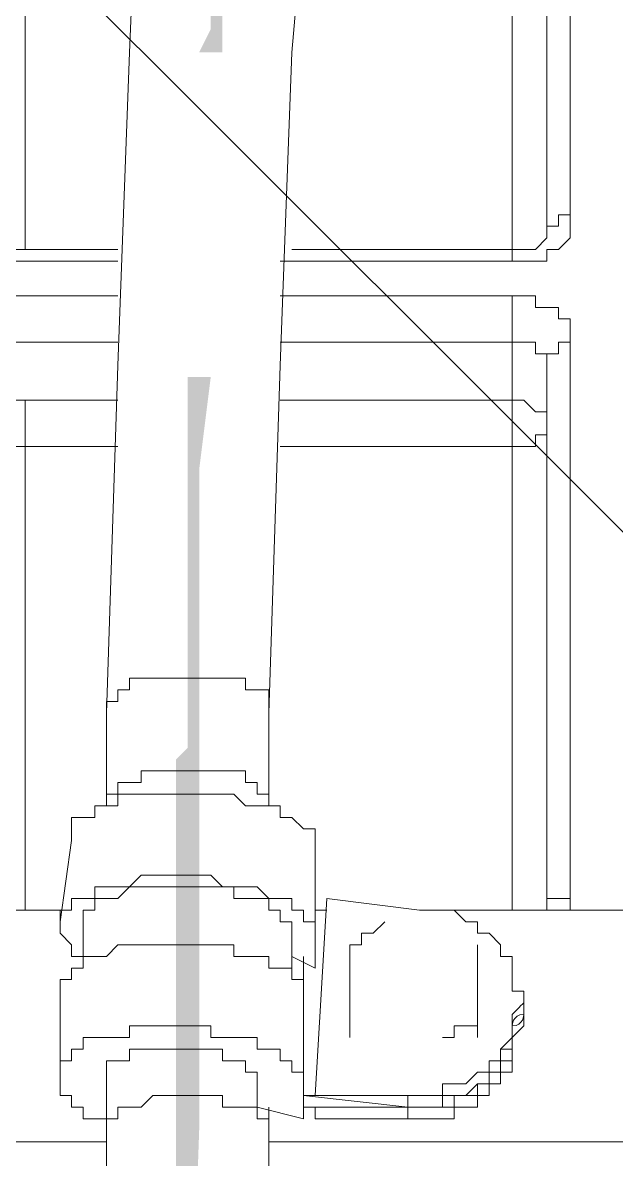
# Model space of a CAD drawing. Header units: millimetres. Extents: x 25083 to 52777, y 24772 to 45779.
# Drawn here: x 49250.43 to 49269.44, y 36919.01 to 36955.42 of the extents above; entities that cross this region are included whole.
import ezdxf

# ---------------------------------------------------------------- set-up
doc = ezdxf.new("R2010")
doc.units = ezdxf.units.MM
doc.layers.add('小车', color=7, linetype='Continuous')
doc.styles.get("Standard").update_dxf_attribs({"font": ''})
doc.styles.get('Standard').set_extended_font_data('SimSun')
doc.dimstyles.new('15', dxfattribs={"dimtxt": 15, "dimasz": 10, "dimexe": 2, "dimexo": 1, "dimgap": 1, "dimtad": 1, "dimdsep": 46, "dimtxsty": 'Standard', "dimcen": 2.5, "dimadec": 0, "dimazin": 0, "dimtfac": 1, "dimtmove": 2, "dimatfit": 3, "dimfxl": 1, "dimtolj": 1, "dimarcsym": 0})

# ---------------------------------------------------------------- blocks, each defined once
blk = doc.blocks.new('zw$D2F4')
h = blk.add_hatch(color=7)
edge = h.paths.add_edge_path(flags=0)
edge.add_spline(control_points=[(366.16, 1052.803), (366.16, 1052.803), (366.16, 1060.601), (366.16, 1060.601), (366.16, 1060.601), (366.531, 1063.572), (366.531, 1063.572), (366.531, 1063.572), (365.789, 1063.572), (365.789, 1063.572), (365.789, 1063.572), (365.789, 1052.803), (365.789, 1052.803), (365.789, 1052.803), (366.16, 1052.803), (366.16, 1052.803), (366.16, 1052.803), (366.16, 1052.803), (366.16, 1052.803)], knot_values=[0, 0, 0, 0, 1, 1, 1, 2, 2, 2, 3, 3, 3, 4, 4, 4, 5, 5, 5, 6, 6, 6, 6], degree=3, periodic=0)
edge = h.paths.add_edge_path(flags=0)
edge.add_spline(control_points=[(366.903, 1073.97), (366.903, 1073.97), (366.903, 1077.684), (366.903, 1077.684), (366.903, 1077.684), (367.274, 1082.883), (367.274, 1082.883), (367.274, 1082.883), (367.645, 1087.711), (367.645, 1087.711), (367.645, 1087.711), (368.017, 1092.167), (368.017, 1092.167), (368.017, 1092.167), (368.017, 1099.223), (368.017, 1099.223), (368.017, 1099.223), (368.388, 1101.451), (368.388, 1101.451), (368.388, 1101.451), (367.645, 1101.451), (367.645, 1101.451), (367.645, 1101.451), (367.645, 1099.223), (367.645, 1099.223), (367.645, 1099.223), (367.645, 1099.223), (367.645, 1099.223), (367.645, 1099.223), (367.645, 1096.252), (367.645, 1096.252), (367.645, 1096.252), (367.274, 1092.167), (367.274, 1092.167), (367.274, 1092.167), (367.274, 1087.711), (367.274, 1087.711), (367.274, 1087.711), (366.903, 1082.883), (366.903, 1082.883), (366.903, 1082.883), (366.531, 1077.684), (366.531, 1077.684), (366.531, 1077.684), (366.531, 1074.713), (366.531, 1074.713), (366.531, 1074.713), (366.16, 1073.97), (366.16, 1073.97), (366.16, 1073.97), (366.903, 1073.97), (366.903, 1073.97), (366.903, 1073.97), (366.903, 1073.97), (366.903, 1073.97)], knot_values=[0, 0, 0, 0, 1, 1, 1, 2, 2, 2, 3, 3, 3, 4, 4, 4, 5, 5, 5, 6, 6, 6, 7, 7, 7, 8, 8, 8, 9, 9, 9, 10, 10, 10, 11, 11, 11, 12, 12, 12, 13, 13, 13, 14, 14, 14, 15, 15, 15, 16, 16, 16, 17, 17, 17, 18, 18, 18, 18], degree=3, periodic=0)
h = blk.add_hatch(color=7)
h.dxf.hatch_style = 2
h.paths.add_polyline_path([(366.16, 1049.832), (366.16, 1052.803), (365.789, 1052.803), (365.789, 1051.689), (365.417, 1051.317), (365.417, 1049.832)])
h = blk.add_hatch(color=7)
h.dxf.hatch_style = 2
h.paths.add_polyline_path([(366.16, 1042.405), (366.16, 1049.832), (365.417, 1049.832), (365.417, 1042.405)])
h = blk.add_hatch(color=7)
h.dxf.hatch_style = 2
h.paths.add_polyline_path([(366.16, 1039.434), (366.16, 1042.405), (365.417, 1042.405), (365.417, 1039.434)])
h = blk.add_hatch(color=7)
edge = h.paths.add_edge_path(flags=0)
edge.add_spline(control_points=[(365.417, 1039.434), (365.417, 1039.434), (365.417, 1028.664), (365.417, 1028.664), (365.417, 1028.664), (365.789, 1028.664), (365.789, 1028.664), (365.789, 1028.664), (366.16, 1039.434), (366.16, 1039.434), (366.16, 1039.434), (365.417, 1039.434), (365.417, 1039.434), (365.417, 1039.434), (365.417, 1039.434), (365.417, 1039.434)], knot_values=[0, 0, 0, 0, 1, 1, 1, 2, 2, 2, 3, 3, 3, 4, 4, 4, 5, 5, 5, 5], degree=3, periodic=0)
edge = h.paths.add_edge_path(flags=0)
edge.add_spline(control_points=[(365.417, 1017.895), (365.417, 1017.895), (365.417, 992.643), (365.417, 992.643), (365.417, 992.643), (365.789, 992.643), (365.789, 992.643), (365.789, 992.643), (365.789, 1017.895), (365.789, 1017.895), (365.789, 1017.895), (365.417, 1017.895), (365.417, 1017.895), (365.417, 1017.895), (365.417, 1017.895), (365.417, 1017.895)], knot_values=[0, 0, 0, 0, 1, 1, 1, 2, 2, 2, 3, 3, 3, 4, 4, 4, 5, 5, 5, 5], degree=3, periodic=0)
at = {"color": 7, "lineweight": 5}
for points in [[(376.187, 1092.538), (376.187, 1067.286)], [(378.043, 1091.424), (378.043, 1068.771)], [(377.301, 1091.053), (377.301, 1068.028)], [(364.675, 1090.31), (364.303, 1082.883), (363.932, 1073.97), (363.56, 1063.944), (363.189, 1052.803)], [(360.59, 1086.225), (360.59, 1067.657)], [(368.388, 1052.803), (368.759, 1063.944), (369.131, 1073.97), (369.874, 1082.511)], [(378.043, 1068.771), (378.043, 1068.028), (377.672, 1067.657), (377.301, 1067.657), (377.301, 1067.286), (376.929, 1067.286)], [(377.301, 1068.028), (377.301, 1068.4), (377.672, 1068.4), (377.672, 1068.771), (378.043, 1068.771)], [(377.301, 1068.028), (376.929, 1067.657)], [(357.247, 1067.657), (363.56, 1067.657)], [(369.131, 1067.657), (376.187, 1067.657)], [(376.929, 1067.657), (376.187, 1067.657)], [(363.56, 1067.286), (357.247, 1067.286)], [(376.187, 1067.286), (368.759, 1067.286)], [(376.929, 1067.286), (376.187, 1067.286)], [(357.247, 1066.172), (363.56, 1066.172)], [(368.759, 1066.172), (376.187, 1066.172)], [(376.187, 1066.172), (376.187, 1046.49)], [(376.187, 1066.172), (376.929, 1066.172), (376.929, 1065.8), (377.672, 1065.8), (377.672, 1065.429), (378.043, 1065.429), (378.043, 1064.686)], [(363.56, 1064.686), (357.247, 1064.686)], [(376.187, 1064.686), (368.759, 1064.686)], [(376.187, 1064.686), (376.929, 1064.686), (376.929, 1064.315), (377.301, 1064.315), (377.301, 1063.944)], [(378.043, 1064.686), (377.672, 1064.686), (377.672, 1064.315), (377.301, 1064.315), (377.301, 1063.944)], [(378.043, 1064.686), (378.043, 1046.861)], [(377.301, 1063.944), (377.301, 1046.49)], [(356.505, 1059.859), (356.505, 1060.973), (356.876, 1060.973), (356.876, 1061.344), (357.247, 1061.344), (357.247, 1061.715), (357.619, 1061.715), (357.619, 1062.087), (357.99, 1062.087), (358.361, 1062.458), (359.104, 1062.458), (359.476, 1062.829), (360.59, 1062.829)], [(360.59, 1062.829), (360.59, 1046.49)], [(360.59, 1062.829), (363.56, 1062.829)], [(368.759, 1062.829), (376.187, 1062.829)], [(376.187, 1062.829), (376.558, 1062.829), (376.929, 1062.458), (377.301, 1062.458), (377.301, 1062.087)], [(376.187, 1061.344), (376.929, 1061.344), (376.929, 1061.715), (377.301, 1061.715), (377.301, 1062.087)], [(357.247, 1059.116), (357.247, 1059.487), (357.619, 1059.487), (357.619, 1060.23), (357.99, 1060.23), (357.99, 1060.601), (358.361, 1060.601), (358.361, 1060.973), (359.104, 1060.973), (359.104, 1061.344), (360.59, 1061.344)], [(360.59, 1061.344), (363.56, 1061.344)], [(368.759, 1061.344), (376.187, 1061.344)], [(363.189, 1052.803), (363.189, 1053.174), (363.56, 1053.174), (363.56, 1053.545), (363.932, 1053.545), (363.932, 1053.917), (364.303, 1053.917), (365.789, 1053.917)], [(365.789, 1053.917), (367.645, 1053.917), (367.645, 1053.545), (368.017, 1053.545), (368.388, 1053.545), (368.388, 1052.803)], [(363.189, 1052.803), (363.189, 1049.832)], [(368.388, 1052.06), (368.388, 1052.803)], [(368.388, 1049.832), (368.388, 1052.06)], [(363.189, 1049.832), (363.189, 1050.203), (363.56, 1050.203), (363.56, 1050.575), (363.932, 1050.575), (364.303, 1050.575), (364.303, 1050.946), (365.789, 1050.946)], [(365.789, 1050.946), (367.645, 1050.946), (367.645, 1050.575), (368.017, 1050.575), (368.017, 1050.203), (368.388, 1050.203), (368.388, 1049.832)], [(368.388, 1049.832), (367.645, 1049.832), (367.274, 1050.203), (364.303, 1050.203), (363.932, 1050.203), (363.56, 1050.203), (363.56, 1049.832), (363.189, 1049.832)], [(363.189, 1049.832), (362.818, 1049.832), (362.818, 1049.461), (362.075, 1049.461), (362.075, 1049.089), (362.075, 1048.718)], [(368.759, 1049.461), (368.759, 1049.832), (368.388, 1049.832)], [(369.874, 1048.346), (369.874, 1049.089), (369.502, 1049.089), (369.131, 1049.461), (368.759, 1049.461)], [(362.075, 1048.718), (361.704, 1046.118)], [(369.874, 1047.604), (369.874, 1048.346)], [(369.874, 1048.346), (369.874, 1045.747)], [(369.874, 1045.747), (369.874, 1046.118), (369.502, 1046.118), (369.502, 1046.49), (369.131, 1046.49), (369.131, 1046.861), (368.388, 1046.861), (368.017, 1047.232), (367.645, 1047.232), (367.274, 1047.232), (366.903, 1047.232), (366.531, 1047.604), (364.303, 1047.604), (363.932, 1047.232), (362.818, 1047.232), (362.818, 1046.861), (362.075, 1046.861), (362.075, 1046.49), (361.704, 1046.49), (361.704, 1046.118)], [(369.874, 1047.604), (369.874, 1044.633)], [(369.131, 1045.747), (369.131, 1046.118), (368.759, 1046.118), (368.759, 1046.49), (368.388, 1046.49), (368.388, 1046.861), (367.274, 1046.861), (367.274, 1047.232), (363.932, 1047.232), (363.56, 1046.861), (362.818, 1046.861), (362.818, 1046.49), (362.446, 1046.49), (362.446, 1046.118)], [(370.245, 1046.861), (369.874, 1040.548)], [(373.216, 1046.49), (370.245, 1046.861)], [(377.301, 1046.49), (377.301, 1046.861), (378.043, 1046.861)], [(355.019, 1046.49), (361.704, 1046.49)], [(369.874, 1046.49), (370.245, 1046.49)], [(370.245, 1046.49), (369.874, 1046.49)], [(376.558, 1043.519), (376.558, 1043.89), (376.187, 1043.89), (376.187, 1045.004), (375.815, 1045.004), (375.815, 1045.376), (375.444, 1045.747), (375.073, 1045.747), (375.073, 1046.118), (374.701, 1046.118), (374.33, 1046.49), (373.216, 1046.49)], [(373.587, 1046.49), (385.842, 1046.49)], [(361.704, 1046.118), (361.704, 1045.747), (362.075, 1045.376), (362.075, 1045.004), (362.446, 1045.004)], [(362.446, 1046.118), (362.446, 1044.633)], [(372.102, 1046.118), (371.73, 1045.747), (371.359, 1045.747), (371.359, 1045.376), (370.988, 1045.376)], [(369.131, 1045.004), (369.131, 1045.747)], [(369.131, 1045.747), (369.131, 1044.261)], [(369.874, 1044.633), (369.874, 1045.747)], [(369.502, 1043.519), (369.502, 1044.261), (369.131, 1044.261), (369.131, 1044.633), (368.388, 1044.633), (368.388, 1045.004), (367.645, 1045.004), (367.274, 1045.004), (367.274, 1045.376), (363.56, 1045.376), (363.189, 1045.004), (362.446, 1045.004), (362.446, 1044.633), (362.075, 1044.633), (362.075, 1044.261), (361.704, 1044.261), (361.704, 1043.89)], [(370.988, 1042.405), (370.988, 1045.376)], [(375.073, 1042.405), (375.073, 1045.376)], [(369.131, 1045.004), (369.131, 1044.261)], [(369.131, 1045.004), (369.874, 1044.633)], [(369.502, 1045.004), (369.502, 1044.261)], [(361.704, 1043.89), (361.704, 1041.291)], [(369.502, 1042.776), (369.502, 1043.519)], [(369.502, 1040.919), (369.502, 1043.519)], [(376.558, 1043.147), (376.558, 1043.519)], [(372.844, 1040.548), (373.959, 1040.548), (373.959, 1040.919), (374.701, 1040.919), (375.073, 1041.291), (375.444, 1041.291), (375.444, 1041.662), (375.815, 1041.662), (375.815, 1042.033), (376.187, 1042.405), (376.187, 1043.147)], [(373.959, 1042.405), (374.33, 1042.405), (374.33, 1042.776), (375.073, 1042.776), (375.073, 1043.147)], [(376.558, 1042.776), (376.558, 1043.147)], [(369.502, 1040.919), (369.502, 1041.291), (369.131, 1041.291), (369.131, 1041.662), (368.759, 1041.662), (368.759, 1042.033), (368.017, 1042.033), (368.017, 1042.405), (367.274, 1042.405), (366.531, 1042.405), (366.531, 1042.776), (363.932, 1042.776), (363.932, 1042.405), (362.446, 1042.405), (362.446, 1042.033), (362.075, 1042.033), (362.075, 1041.662), (361.704, 1041.662), (361.704, 1041.291)], [(369.502, 1039.805), (369.502, 1042.776)], [(372.844, 1039.805), (374.33, 1039.805), (374.33, 1040.177), (375.073, 1040.177), (375.073, 1040.548), (375.444, 1040.548), (375.444, 1040.919), (375.815, 1040.919), (375.815, 1041.291), (376.187, 1041.291), (376.187, 1042.405), (376.558, 1042.776)], [(372.844, 1040.177), (373.959, 1040.177), (373.959, 1040.548), (374.701, 1040.548), (375.073, 1040.919), (375.444, 1040.919), (375.444, 1041.291), (375.815, 1041.291), (375.815, 1042.033), (376.187, 1042.033), (376.187, 1042.776)], [(372.844, 1040.177), (374.33, 1040.177), (374.33, 1040.548), (375.073, 1040.548), (375.073, 1040.919), (375.444, 1040.919), (375.444, 1041.291), (375.815, 1041.291), (375.815, 1041.662), (376.187, 1041.662), (376.187, 1042.776)], [(363.189, 1041.291), (363.189, 1041.662), (363.932, 1041.662), (363.932, 1042.033), (364.675, 1042.033), (366.903, 1042.033), (366.903, 1041.662), (367.645, 1041.662), (367.645, 1041.291), (368.017, 1041.291), (368.017, 1040.919)], [(361.704, 1041.291), (361.704, 1040.548), (362.075, 1040.548), (362.075, 1040.177), (362.446, 1040.177), (362.446, 1039.805), (363.189, 1039.805)], [(363.189, 1041.291), (363.189, 1028.293)], [(363.189, 1040.919), (363.189, 1041.291)], [(368.017, 1040.919), (368.017, 1040.177)], [(369.502, 1039.805), (369.502, 1040.919)], [(363.189, 1039.434), (363.189, 1039.805), (363.56, 1039.805), (363.56, 1040.177), (363.932, 1040.177), (364.303, 1040.177), (364.675, 1040.548), (365.789, 1040.548)], [(365.789, 1040.548), (366.903, 1040.548), (366.903, 1040.177), (368.017, 1040.177), (368.017, 1039.805), (368.388, 1039.805), (368.388, 1039.434)], [(369.502, 1040.548), (372.844, 1040.177)], [(369.874, 1040.548), (369.502, 1040.548)], [(372.844, 1040.548), (369.874, 1040.548)], [(372.844, 1040.177), (372.844, 1040.548)], [(368.017, 1040.177), (369.502, 1039.805)], [(368.388, 1039.434), (368.388, 1040.177)], [(369.502, 1040.177), (369.874, 1040.177)], [(372.844, 1040.177), (369.502, 1040.177)], [(369.874, 1040.177), (369.874, 1039.805)], [(372.844, 1039.805), (372.844, 1040.177)], [(369.874, 1039.805), (372.844, 1039.805)], [(368.017, 992.643), (368.388, 1004.526), (368.388, 1039.434)], [(351.677, 1039.062), (363.189, 1039.062)], [(368.388, 1039.062), (391.412, 1039.062)]]:
    blk.add_lwpolyline(points, dxfattribs=at)
for points in [[(376.187, 1067.286), (376.187, 1067.286), (376.187, 1067.286), (376.187, 1067.286)], [(363.189, 1049.832), (363.189, 1049.832), (363.189, 1049.832), (363.189, 1049.832)], [(378.043, 1046.49), (378.043, 1046.861), (378.043, 1046.861), (378.043, 1046.861)], [(376.187, 1043.147), (376.558, 1043.519), (376.558, 1043.519), (376.558, 1043.519)], [(376.187, 1042.776), (376.187, 1042.776), (376.187, 1043.147), (376.558, 1043.147)], [(376.187, 1042.776), (376.558, 1042.776), (376.558, 1043.147), (376.558, 1043.147)], [(376.558, 1043.147), (376.558, 1043.147), (376.558, 1043.147), (376.558, 1043.147)], [(376.558, 1043.147), (376.558, 1043.147), (376.558, 1043.147), (376.558, 1043.147)], [(376.558, 1043.147), (376.558, 1043.147), (376.558, 1043.147), (376.558, 1043.147)]]:
    blk.add_open_spline(points, degree=3, dxfattribs=at)
blk = doc.blocks.new('*D471')
at = {"layer": 'DEFPOINTS', "color": 0}
for p in [(37119.203, 116894.703), (37119.203, 116859.785), (37149.16, 116859.785)]:
    blk.add_point(p, dxfattribs=at)
at = {"layer": '小车', "color": 0, "linetype": 'Continuous', "lineweight": -2}
for p, q in [((37119.203, 116860.785), (37119.203, 116896.703)), ((37149.16, 116860.785), (37149.16, 116896.703)), ((37139.16, 116894.703), (37129.203, 116894.703))]:
    blk.add_line(p, q, dxfattribs=at)
at = {"layer": '小车', "color": 0}
for points in [[(37129.203, 116896.37), (37129.203, 116893.036), (37119.203, 116894.703)], [(37139.16, 116896.37), (37139.16, 116893.036), (37149.16, 116894.703)]]:
    blk.add_solid(points, dxfattribs=at)
at = {"layer": '小车', "color": 0, "insert": (37185.088, 116894.703), "char_height": 15, "attachment_point": 5}
blk.add_mtext('\\A1;29.96', dxfattribs=at)
blk = doc.blocks.new('A$C1A4175F5')
at = {"layer": '小车', "color": 7, "lineweight": 0}
for points in [[(1156.422, 360.463), (1166.361, 350.524)], [(1166.361, 350.524), (1181.479, 335.406)]]:
    blk.add_lwpolyline(points, dxfattribs=at)
at = {"layer": '小车'}
dim = blk.add_linear_dim(base=(1151.522, 705.449), p1=(1181.479, 670.531), p2=(1151.522, 670.531), dimstyle='15', override={"dimfxl": 0.18}, dxfattribs=at)
dim.commit()
dim.dimension.update_dxf_attribs({"geometry": '*D471', "text_midpoint": (1217.407, 705.449), "dimtype": 128, "insert": (-35967.681, -116189.253)})

msp = doc.modelspace()

# ---------------------------------------------------------------- block references
msp.add_blockref('zw$D2F4', (48889.923, 35880.503))
at = {"layer": '小车', "ltscale": 10, "xscale": -1, "rotation": 270}
msp.add_blockref('A$C1A4175F5', (48914.945, 35776.933), dxfattribs=at)

doc.saveas('drawing.dxf')
